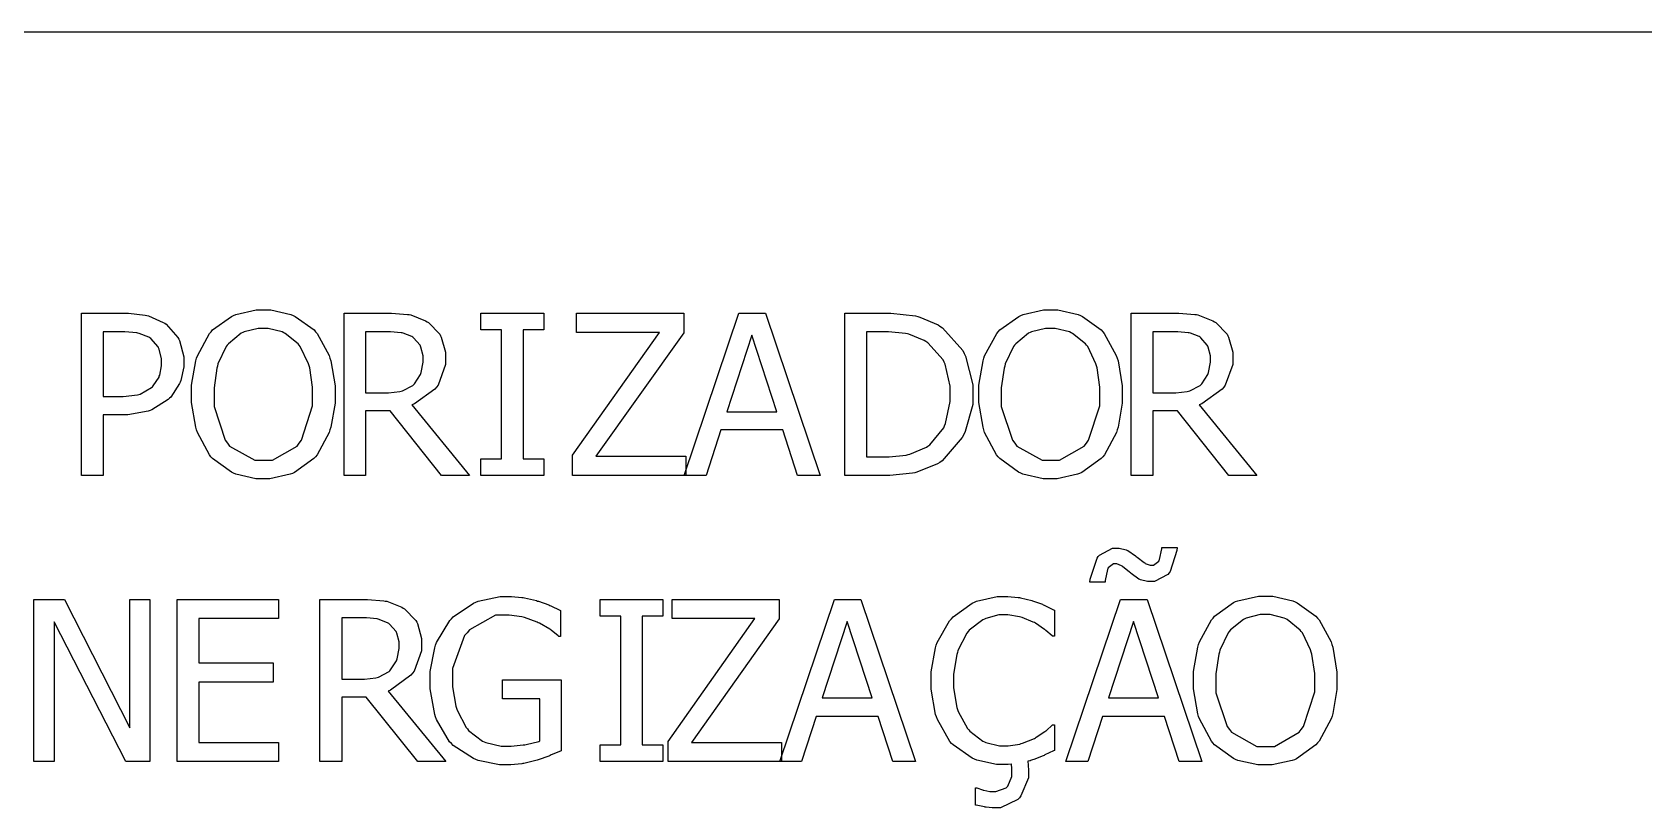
# Model space of a CAD drawing. Header units: millimetres. Extents: x 1974 to 2560, y 1429 to 1567.
# Drawn here: x 2496.822 to 2498.5, y 1522.699 to 1523.507 of the extents above; entities that cross this region are included whole.
import ezdxf

# ---------------------------------------------------------------- set-up
doc = ezdxf.new("R2010")
doc.units = ezdxf.units.MM
doc.layers.add('TEXTO', color=4, linetype='Continuous')

msp = doc.modelspace()

# ---------------------------------------------------------------- linework, layer by layer
at = {"layer": 'TEXTO', "color": 0}
for p, q in [((2507.7976, 1523.5065), (2478.9131, 1523.5065)), ((2496.8736, 1523.0451), (2496.8736, 1523.214)), ((2496.8736, 1523.214), (2496.9161, 1523.214)), ((2496.9161, 1523.214), (2496.9224, 1523.214)), ((2496.9224, 1523.214), (2496.9398, 1523.212)), ((2496.9398, 1523.212), (2496.9416, 1523.2115)), ((2496.9416, 1523.2115), (2496.9433, 1523.2111)), ((2496.9433, 1523.2111), (2496.9588, 1523.2044)), ((2496.9588, 1523.2044), (2496.9602, 1523.2035)), ((2497.01, 1523.1966), (2497.0297, 1523.2107)), ((2497.0297, 1523.2107), (2497.032, 1523.2117)), ((2497.032, 1523.2117), (2497.0342, 1523.2127)), ((2497.0342, 1523.2127), (2497.0556, 1523.2175)), ((2497.0556, 1523.2175), (2497.0628, 1523.2175)), ((2497.0628, 1523.2175), (2497.0706, 1523.2175)), ((2497.0706, 1523.2175), (2497.0916, 1523.2125)), ((2497.0916, 1523.2125), (2497.0939, 1523.2115)), ((2497.0939, 1523.2115), (2497.0961, 1523.2105)), ((2497.0961, 1523.2105), (2497.1157, 1523.1965)), ((2497.1469, 1523.0451), (2497.1469, 1523.214)), ((2497.1469, 1523.214), (2497.1904, 1523.214)), ((2497.1904, 1523.214), (2497.1965, 1523.214)), ((2497.1965, 1523.214), (2497.2131, 1523.2127)), ((2497.2131, 1523.2127), (2497.2148, 1523.2125)), ((2497.2148, 1523.2125), (2497.2164, 1523.2123)), ((2497.2164, 1523.2123), (2497.2318, 1523.2061)), ((2497.2318, 1523.2061), (2497.2335, 1523.2051)), ((2497.2335, 1523.2051), (2497.2349, 1523.2042)), ((2497.2893, 1523.1968), (2497.2893, 1523.214)), ((2497.2893, 1523.214), (2497.3549, 1523.214)), ((2497.3549, 1523.214), (2497.3549, 1523.1968)), ((2497.389, 1523.194), (2497.389, 1523.214)), ((2497.389, 1523.214), (2497.5006, 1523.214)), ((2497.5006, 1523.214), (2497.5006, 1523.1937)), ((2497.5011, 1523.0451), (2497.558, 1523.214)), ((2497.558, 1523.214), (2497.5857, 1523.214)), ((2497.5857, 1523.214), (2497.6427, 1523.0451)), ((2497.6683, 1523.0451), (2497.6683, 1523.214)), ((2497.6683, 1523.214), (2497.7068, 1523.214)), ((2497.7068, 1523.214), (2497.7161, 1523.214)), ((2497.7161, 1523.214), (2497.7419, 1523.2111)), ((2497.7419, 1523.2111), (2497.7442, 1523.2104)), ((2497.7442, 1523.2104), (2497.7464, 1523.2099)), ((2497.7464, 1523.2099), (2497.7656, 1523.2017)), ((2497.8296, 1523.1966), (2497.8493, 1523.2107)), ((2497.8493, 1523.2107), (2497.8516, 1523.2117)), ((2497.8516, 1523.2117), (2497.8538, 1523.2127)), ((2497.8538, 1523.2127), (2497.8752, 1523.2175)), ((2497.8752, 1523.2175), (2497.8823, 1523.2175)), ((2497.8823, 1523.2175), (2497.8901, 1523.2175)), ((2497.8901, 1523.2175), (2497.9111, 1523.2125)), ((2497.9111, 1523.2125), (2497.9135, 1523.2115)), ((2497.9135, 1523.2115), (2497.9157, 1523.2105)), ((2497.9157, 1523.2105), (2497.9352, 1523.1965)), ((2497.9665, 1523.0451), (2497.9665, 1523.214)), ((2497.9665, 1523.214), (2498.01, 1523.214)), ((2498.01, 1523.214), (2498.016, 1523.214)), ((2498.016, 1523.214), (2498.0327, 1523.2127)), ((2498.0327, 1523.2127), (2498.0344, 1523.2125)), ((2498.0344, 1523.2125), (2498.0359, 1523.2123)), ((2498.0359, 1523.2123), (2498.0515, 1523.2061)), ((2498.0515, 1523.2061), (2498.053, 1523.2051)), ((2498.053, 1523.2051), (2498.0545, 1523.2042)), ((2496.9146, 1523.1947), (2496.8961, 1523.1947)), ((2496.8961, 1523.1947), (2496.8961, 1523.1273)), ((2496.9187, 1523.1947), (2496.9146, 1523.1947)), ((2496.9312, 1523.1935), (2496.9187, 1523.1947)), ((2496.9323, 1523.1932), (2496.9312, 1523.1935)), ((2496.9335, 1523.193), (2496.9323, 1523.1932)), ((2496.9438, 1523.1889), (2496.9335, 1523.193)), ((2496.9447, 1523.1883), (2496.9438, 1523.1889)), ((2496.9457, 1523.1876), (2496.9447, 1523.1883)), ((2496.9533, 1523.1788), (2496.9457, 1523.1876)), ((2496.9602, 1523.2035), (2496.9616, 1523.2024)), ((2496.9616, 1523.2024), (2496.974, 1523.1888)), ((2496.974, 1523.1888), (2496.9749, 1523.1871)), ((2496.9943, 1523.1697), (2497.0068, 1523.1928)), ((2497.0068, 1523.1928), (2497.0085, 1523.1946)), ((2497.0085, 1523.1946), (2497.01, 1523.1966)), ((2497.04, 1523.1932), (2497.0266, 1523.1822)), ((2497.0416, 1523.194), (2497.04, 1523.1932)), ((2497.043, 1523.1947), (2497.0416, 1523.194)), ((2497.0575, 1523.1981), (2497.043, 1523.1947)), ((2497.063, 1523.1981), (2497.0575, 1523.1981)), ((2497.0678, 1523.1981), (2497.063, 1523.1981)), ((2497.0826, 1523.1945), (2497.0678, 1523.1981)), ((2497.0842, 1523.1937), (2497.0826, 1523.1945)), ((2497.0858, 1523.193), (2497.0842, 1523.1937)), ((2497.0991, 1523.1821), (2497.0858, 1523.193)), ((2497.1157, 1523.1965), (2497.1173, 1523.1946)), ((2497.1173, 1523.1946), (2497.1189, 1523.1928)), ((2497.1173, 1523.1946), (2497.1173, 1523.1946)), ((2497.1189, 1523.1928), (2497.1313, 1523.1699)), ((2497.1916, 1523.1947), (2497.1694, 1523.1947)), ((2497.1694, 1523.1947), (2497.1694, 1523.1309)), ((2497.1952, 1523.1947), (2497.1916, 1523.1947)), ((2497.2063, 1523.1937), (2497.1952, 1523.1947)), ((2497.2073, 1523.1935), (2497.2063, 1523.1937)), ((2497.2084, 1523.1932), (2497.2073, 1523.1935)), ((2497.2176, 1523.1896), (2497.2084, 1523.1932)), ((2497.2185, 1523.189), (2497.2176, 1523.1896)), ((2497.2194, 1523.1884), (2497.2185, 1523.189)), ((2497.2261, 1523.1806), (2497.2194, 1523.1884)), ((2497.2349, 1523.2042), (2497.2466, 1523.192)), ((2497.2466, 1523.192), (2497.2475, 1523.1904)), ((2497.2475, 1523.1904), (2497.2482, 1523.189)), ((2497.2482, 1523.189), (2497.2526, 1523.1735)), ((2497.3108, 1523.1968), (2497.2893, 1523.1968)), ((2497.3108, 1523.0624), (2497.3108, 1523.1968)), ((2497.3549, 1523.1968), (2497.3334, 1523.1968)), ((2497.3334, 1523.1968), (2497.3334, 1523.0624)), ((2497.3848, 1523.066), (2497.4753, 1523.194)), ((2497.4753, 1523.194), (2497.389, 1523.194)), ((2497.5006, 1523.1937), (2497.4091, 1523.0651)), ((2497.5713, 1523.1911), (2497.5453, 1523.1114)), ((2497.5974, 1523.1114), (2497.5713, 1523.1911)), ((2497.7079, 1523.1947), (2497.6909, 1523.1947)), ((2497.6909, 1523.1947), (2497.6909, 1523.0644)), ((2497.7139, 1523.1947), (2497.7079, 1523.1947)), ((2497.7316, 1523.1928), (2497.7139, 1523.1947)), ((2497.7334, 1523.1924), (2497.7316, 1523.1928)), ((2497.735, 1523.192), (2497.7334, 1523.1924)), ((2497.751, 1523.1855), (2497.735, 1523.192)), ((2497.7656, 1523.2017), (2497.7673, 1523.2006)), ((2497.7673, 1523.2006), (2497.77, 1523.1989)), ((2497.77, 1523.1989), (2497.791, 1523.175)), ((2497.8138, 1523.1697), (2497.8264, 1523.1928)), ((2497.8264, 1523.1928), (2497.828, 1523.1946)), ((2497.828, 1523.1946), (2497.8296, 1523.1966)), ((2497.8595, 1523.1932), (2497.8462, 1523.1822)), ((2497.8611, 1523.194), (2497.8595, 1523.1932)), ((2497.8626, 1523.1947), (2497.8611, 1523.194)), ((2497.8771, 1523.1981), (2497.8626, 1523.1947)), ((2497.8826, 1523.1981), (2497.8771, 1523.1981)), ((2497.8874, 1523.1981), (2497.8826, 1523.1981)), ((2497.9021, 1523.1945), (2497.8874, 1523.1981)), ((2497.9038, 1523.1937), (2497.9021, 1523.1945)), ((2497.9054, 1523.193), (2497.9038, 1523.1937)), ((2497.9188, 1523.1821), (2497.9054, 1523.193)), ((2497.9352, 1523.1965), (2497.9369, 1523.1946)), ((2497.9369, 1523.1946), (2497.9384, 1523.1928)), ((2497.9369, 1523.1946), (2497.9369, 1523.1946)), ((2497.9384, 1523.1928), (2497.9508, 1523.1699)), ((2498.0112, 1523.1947), (2497.989, 1523.1947)), ((2497.989, 1523.1947), (2497.989, 1523.1309)), ((2498.0148, 1523.1947), (2498.0112, 1523.1947)), ((2498.0258, 1523.1937), (2498.0148, 1523.1947)), ((2498.0269, 1523.1935), (2498.0258, 1523.1937)), ((2498.028, 1523.1932), (2498.0269, 1523.1935)), ((2498.0371, 1523.1896), (2498.028, 1523.1932)), ((2498.0381, 1523.189), (2498.0371, 1523.1896)), ((2498.0389, 1523.1884), (2498.0381, 1523.189)), ((2498.0456, 1523.1806), (2498.0389, 1523.1884)), ((2498.0545, 1523.2042), (2498.0662, 1523.192)), ((2498.0662, 1523.192), (2498.0671, 1523.1904)), ((2498.0671, 1523.1904), (2498.0678, 1523.189)), ((2498.0678, 1523.189), (2498.0722, 1523.1735)), ((2496.9538, 1523.1778), (2496.9533, 1523.1788)), ((2496.9543, 1523.1767), (2496.9538, 1523.1778)), ((2496.9569, 1523.1664), (2496.9543, 1523.1767)), ((2496.9749, 1523.1871), (2496.9757, 1523.1854)), ((2496.9757, 1523.1854), (2496.9802, 1523.1687)), ((2497.0242, 1523.1793), (2497.0157, 1523.1612)), ((2497.0254, 1523.1806), (2497.0242, 1523.1793)), ((2497.0266, 1523.1822), (2497.0254, 1523.1806)), ((2497.1003, 1523.1806), (2497.0991, 1523.1821)), ((2497.1014, 1523.1793), (2497.1003, 1523.1806)), ((2497.1099, 1523.1614), (2497.1014, 1523.1793)), ((2497.2265, 1523.1796), (2497.2261, 1523.1806)), ((2497.2269, 1523.1787), (2497.2265, 1523.1796)), ((2497.2292, 1523.1697), (2497.2269, 1523.1787)), ((2497.2526, 1523.1735), (2497.2526, 1523.1683)), ((2497.7525, 1523.1845), (2497.751, 1523.1855)), ((2497.7546, 1523.1832), (2497.7525, 1523.1845)), ((2497.7706, 1523.1654), (2497.7546, 1523.1832)), ((2497.791, 1523.175), (2497.7925, 1523.172)), ((2497.7925, 1523.172), (2497.794, 1523.1691)), ((2497.8438, 1523.1793), (2497.8353, 1523.1612)), ((2497.845, 1523.1806), (2497.8438, 1523.1793)), ((2497.8462, 1523.1822), (2497.845, 1523.1806)), ((2497.92, 1523.1806), (2497.9188, 1523.1821)), ((2497.9211, 1523.1793), (2497.92, 1523.1806)), ((2497.9295, 1523.1614), (2497.9211, 1523.1793)), ((2498.0461, 1523.1796), (2498.0456, 1523.1806)), ((2498.0465, 1523.1787), (2498.0461, 1523.1796)), ((2498.0488, 1523.1697), (2498.0465, 1523.1787)), ((2498.0722, 1523.1735), (2498.0722, 1523.1683)), ((2496.955, 1523.1495), (2496.9569, 1523.1593)), ((2496.9569, 1523.1625), (2496.9569, 1523.1664)), ((2496.9569, 1523.1593), (2496.9569, 1523.1625)), ((2496.9569, 1523.1625), (2496.9569, 1523.1625)), ((2496.9802, 1523.158), (2496.9769, 1523.144)), ((2496.9802, 1523.1687), (2496.9802, 1523.1631)), ((2496.9802, 1523.1631), (2496.9802, 1523.158)), ((2496.9802, 1523.1631), (2496.9802, 1523.1631)), ((2496.9882, 1523.1389), (2496.9926, 1523.1644)), ((2496.9926, 1523.1644), (2496.9934, 1523.167)), ((2496.9934, 1523.167), (2496.9943, 1523.1697)), ((2497.0144, 1523.1568), (2497.0116, 1523.1364)), ((2497.0152, 1523.159), (2497.0144, 1523.1568)), ((2497.0157, 1523.1612), (2497.0152, 1523.159)), ((2497.1106, 1523.1592), (2497.1099, 1523.1614)), ((2497.1112, 1523.1571), (2497.1106, 1523.1592)), ((2497.1142, 1523.137), (2497.1112, 1523.1571)), ((2497.1313, 1523.1699), (2497.1322, 1523.1671)), ((2497.1322, 1523.1671), (2497.1331, 1523.1644)), ((2497.1331, 1523.1644), (2497.1376, 1523.1383)), ((2497.2272, 1523.1522), (2497.2292, 1523.163)), ((2497.2292, 1523.1665), (2497.2292, 1523.1697)), ((2497.2292, 1523.163), (2497.2292, 1523.1665)), ((2497.2292, 1523.1665), (2497.2292, 1523.1665)), ((2497.2526, 1523.1604), (2497.2448, 1523.1392)), ((2497.2526, 1523.1683), (2497.2526, 1523.1604)), ((2497.7717, 1523.1631), (2497.7706, 1523.1654)), ((2497.7727, 1523.1609), (2497.7717, 1523.1631)), ((2497.7781, 1523.1381), (2497.7727, 1523.1609)), ((2497.794, 1523.1691), (2497.8015, 1523.1394)), ((2497.8078, 1523.1389), (2497.8122, 1523.1644)), ((2497.8122, 1523.1644), (2497.813, 1523.167)), ((2497.813, 1523.167), (2497.8138, 1523.1697)), ((2497.834, 1523.1568), (2497.8311, 1523.1364)), ((2497.8347, 1523.159), (2497.834, 1523.1568)), ((2497.8353, 1523.1612), (2497.8347, 1523.159)), ((2497.9301, 1523.1592), (2497.9295, 1523.1614)), ((2497.9308, 1523.1571), (2497.9301, 1523.1592)), ((2497.9338, 1523.137), (2497.9308, 1523.1571)), ((2497.9508, 1523.1699), (2497.9518, 1523.1671)), ((2497.9518, 1523.1671), (2497.9527, 1523.1644)), ((2497.9527, 1523.1644), (2497.9571, 1523.1383)), ((2498.0468, 1523.1522), (2498.0488, 1523.163)), ((2498.0488, 1523.1665), (2498.0488, 1523.1697)), ((2498.0488, 1523.163), (2498.0488, 1523.1665)), ((2498.0488, 1523.1665), (2498.0488, 1523.1665)), ((2498.0722, 1523.1604), (2498.0643, 1523.1392)), ((2498.0722, 1523.1683), (2498.0722, 1523.1604)), ((2496.9464, 1523.1365), (2496.9474, 1523.1373)), ((2496.9474, 1523.1373), (2496.9481, 1523.1383)), ((2496.9481, 1523.1383), (2496.9543, 1523.1475)), ((2496.9543, 1523.1475), (2496.9546, 1523.1484)), ((2496.9546, 1523.1484), (2496.955, 1523.1495)), ((2496.9757, 1523.1407), (2496.9666, 1523.1267)), ((2496.9764, 1523.1423), (2496.9757, 1523.1407)), ((2496.9769, 1523.144), (2496.9764, 1523.1423)), ((2496.9882, 1523.1295), (2496.9882, 1523.1389)), ((2497.1376, 1523.1383), (2497.1376, 1523.1295)), ((2497.2077, 1523.133), (2497.2187, 1523.1388)), ((2497.2187, 1523.1388), (2497.2197, 1523.1397)), ((2497.2197, 1523.1397), (2497.2204, 1523.1406)), ((2497.2204, 1523.1406), (2497.2264, 1523.15)), ((2497.2264, 1523.15), (2497.2268, 1523.1511)), ((2497.2268, 1523.1511), (2497.2272, 1523.1522)), ((2497.2448, 1523.1392), (2497.2432, 1523.1371)), ((2497.7781, 1523.1297), (2497.7781, 1523.1381)), ((2497.8015, 1523.1394), (2497.8015, 1523.1294)), ((2497.8078, 1523.1295), (2497.8078, 1523.1389)), ((2497.9571, 1523.1383), (2497.9571, 1523.1295)), ((2498.0273, 1523.133), (2498.0383, 1523.1388)), ((2498.0383, 1523.1388), (2498.0392, 1523.1397)), ((2498.0392, 1523.1397), (2498.04, 1523.1406)), ((2498.04, 1523.1406), (2498.046, 1523.15)), ((2498.046, 1523.15), (2498.0464, 1523.1511)), ((2498.0464, 1523.1511), (2498.0468, 1523.1522)), ((2498.0643, 1523.1392), (2498.0628, 1523.1371)), ((2496.8961, 1523.1273), (2496.9115, 1523.1273)), ((2496.9115, 1523.1273), (2496.9169, 1523.1273)), ((2496.9169, 1523.1273), (2496.9319, 1523.1291)), ((2496.9319, 1523.1291), (2496.9333, 1523.1294)), ((2496.9333, 1523.1294), (2496.9347, 1523.1298)), ((2496.9347, 1523.1298), (2496.9464, 1523.1365)), ((2496.964, 1523.1242), (2496.9469, 1523.1133)), ((2496.9654, 1523.1255), (2496.964, 1523.1242)), ((2496.9666, 1523.1267), (2496.9654, 1523.1255)), ((2496.9882, 1523.121), (2496.9882, 1523.1295)), ((2496.9926, 1523.0952), (2496.9882, 1523.121)), ((2497.0116, 1523.1364), (2497.0116, 1523.1295)), ((2497.0116, 1523.1295), (2497.0116, 1523.1168)), ((2497.1142, 1523.1295), (2497.1142, 1523.137)), ((2497.1142, 1523.1176), (2497.1142, 1523.1295)), ((2497.1142, 1523.1295), (2497.1142, 1523.1295)), ((2497.1376, 1523.1295), (2497.1376, 1523.1203)), ((2497.1694, 1523.1309), (2497.1891, 1523.1309)), ((2497.1891, 1523.1309), (2497.1933, 1523.1309)), ((2497.1933, 1523.1309), (2497.2051, 1523.1324)), ((2497.2051, 1523.1324), (2497.2064, 1523.1327)), ((2497.2064, 1523.1327), (2497.2077, 1523.133)), ((2497.2416, 1523.135), (2497.2202, 1523.1197)), ((2497.2432, 1523.1371), (2497.2416, 1523.135)), ((2497.7732, 1523.0991), (2497.7781, 1523.1221)), ((2497.7781, 1523.1221), (2497.7781, 1523.1297)), ((2497.7781, 1523.1297), (2497.7781, 1523.1297)), ((2497.8015, 1523.1294), (2497.8015, 1523.119)), ((2497.8015, 1523.1294), (2497.8015, 1523.1294)), ((2497.8078, 1523.121), (2497.8078, 1523.1295)), ((2497.8122, 1523.0952), (2497.8078, 1523.121)), ((2497.8311, 1523.1364), (2497.8311, 1523.1295)), ((2497.8311, 1523.1295), (2497.8311, 1523.1168)), ((2497.9338, 1523.1295), (2497.9338, 1523.137)), ((2497.9338, 1523.1176), (2497.9338, 1523.1295)), ((2497.9338, 1523.1295), (2497.9338, 1523.1295)), ((2497.9571, 1523.1295), (2497.9571, 1523.1203)), ((2497.989, 1523.1309), (2498.0086, 1523.1309)), ((2498.0086, 1523.1309), (2498.0129, 1523.1309)), ((2498.0129, 1523.1309), (2498.0247, 1523.1324)), ((2498.0247, 1523.1324), (2498.026, 1523.1327)), ((2498.026, 1523.1327), (2498.0273, 1523.133)), ((2498.0612, 1523.135), (2498.0398, 1523.1197)), ((2498.0628, 1523.1371), (2498.0612, 1523.135)), ((2496.9151, 1523.1081), (2496.8961, 1523.1081)), ((2496.8961, 1523.1081), (2496.8961, 1523.0451)), ((2496.922, 1523.1081), (2496.9151, 1523.1081)), ((2496.9429, 1523.1119), (2496.922, 1523.1081)), ((2496.945, 1523.1126), (2496.9429, 1523.1119)), ((2496.9469, 1523.1133), (2496.945, 1523.1126)), ((2497.0116, 1523.1168), (2497.0232, 1523.0817)), ((2497.1025, 1523.0817), (2497.1142, 1523.1176)), ((2497.1376, 1523.1203), (2497.1332, 1523.0952)), ((2497.195, 1523.1122), (2497.1694, 1523.1122)), ((2497.1694, 1523.1122), (2497.1694, 1523.0451)), ((2497.2485, 1523.0451), (2497.195, 1523.1122)), ((2497.2202, 1523.1197), (2497.2176, 1523.1186)), ((2497.2176, 1523.1186), (2497.2777, 1523.0451)), ((2497.2176, 1523.1186), (2497.2176, 1523.1186)), ((2497.5453, 1523.1114), (2497.5974, 1523.1114)), ((2497.5453, 1523.1114), (2497.5453, 1523.1114)), ((2497.8015, 1523.119), (2497.7936, 1523.0908)), ((2497.8311, 1523.1168), (2497.8428, 1523.0817)), ((2497.9221, 1523.0817), (2497.9338, 1523.1176)), ((2497.9571, 1523.1203), (2497.9528, 1523.0952)), ((2498.0146, 1523.1122), (2497.989, 1523.1122)), ((2497.989, 1523.1122), (2497.989, 1523.0451)), ((2498.0681, 1523.0451), (2498.0146, 1523.1122)), ((2498.0398, 1523.1197), (2498.0371, 1523.1186)), ((2498.0371, 1523.1186), (2498.0972, 1523.0451)), ((2498.0371, 1523.1186), (2498.0371, 1523.1186)), ((2496.9934, 1523.0924), (2496.9926, 1523.0952)), ((2496.9943, 1523.0896), (2496.9934, 1523.0924)), ((2497.0067, 1523.0665), (2496.9943, 1523.0896)), ((2497.1315, 1523.0898), (2497.1189, 1523.0665)), ((2497.1323, 1523.0924), (2497.1315, 1523.0898)), ((2497.1332, 1523.0952), (2497.1323, 1523.0924)), ((2497.5391, 1523.0924), (2497.5238, 1523.0451)), ((2497.6036, 1523.0924), (2497.5391, 1523.0924)), ((2497.619, 1523.0451), (2497.6036, 1523.0924)), ((2497.7566, 1523.077), (2497.7712, 1523.0947)), ((2497.7712, 1523.0947), (2497.7722, 1523.0968)), ((2497.7722, 1523.0968), (2497.7732, 1523.0991)), ((2497.7922, 1523.0877), (2497.7905, 1523.0846)), ((2497.7936, 1523.0908), (2497.7922, 1523.0877)), ((2497.813, 1523.0924), (2497.8122, 1523.0952)), ((2497.8138, 1523.0896), (2497.813, 1523.0924)), ((2497.8263, 1523.0665), (2497.8138, 1523.0896)), ((2497.951, 1523.0898), (2497.9385, 1523.0665)), ((2497.9519, 1523.0924), (2497.951, 1523.0898)), ((2497.9528, 1523.0952), (2497.9519, 1523.0924)), ((2497.0232, 1523.0817), (2497.0255, 1523.0786)), ((2497.0255, 1523.0786), (2497.0278, 1523.0757)), ((2497.0278, 1523.0757), (2497.0542, 1523.061)), ((2497.0723, 1523.061), (2497.098, 1523.0757)), ((2497.098, 1523.0757), (2497.1003, 1523.0786)), ((2497.1003, 1523.0786), (2497.1025, 1523.0817)), ((2497.736, 1523.0672), (2497.7532, 1523.0746)), ((2497.7532, 1523.0746), (2497.7547, 1523.0757)), ((2497.7547, 1523.0757), (2497.7566, 1523.077)), ((2497.7905, 1523.0846), (2497.7696, 1523.0603)), ((2497.8428, 1523.0817), (2497.8451, 1523.0786)), ((2497.8451, 1523.0786), (2497.8474, 1523.0757)), ((2497.8474, 1523.0757), (2497.8737, 1523.061)), ((2497.8918, 1523.061), (2497.9176, 1523.0757)), ((2497.9176, 1523.0757), (2497.9199, 1523.0786)), ((2497.9199, 1523.0786), (2497.9221, 1523.0817)), ((2497.0083, 1523.0646), (2497.0067, 1523.0665)), ((2497.01, 1523.0628), (2497.0083, 1523.0646)), ((2497.0296, 1523.0483), (2497.01, 1523.0628)), ((2497.0542, 1523.061), (2497.063, 1523.061)), ((2497.063, 1523.061), (2497.0723, 1523.061)), ((2497.1155, 1523.0627), (2497.0953, 1523.0482)), ((2497.1173, 1523.0646), (2497.1155, 1523.0627)), ((2497.1189, 1523.0665), (2497.1173, 1523.0646)), ((2497.2893, 1523.0451), (2497.2893, 1523.0624)), ((2497.2893, 1523.0624), (2497.3108, 1523.0624)), ((2497.3334, 1523.0624), (2497.3549, 1523.0624)), ((2497.3549, 1523.0624), (2497.3549, 1523.0451)), ((2497.3549, 1523.0624), (2497.3549, 1523.0624)), ((2497.3848, 1523.0451), (2497.3848, 1523.066)), ((2497.4091, 1523.0651), (2497.5028, 1523.0651)), ((2497.5028, 1523.0651), (2497.5028, 1523.0451)), ((2497.5028, 1523.0651), (2497.5028, 1523.0651)), ((2497.6909, 1523.0644), (2497.7079, 1523.0644)), ((2497.7079, 1523.0644), (2497.7144, 1523.0644)), ((2497.7144, 1523.0644), (2497.7322, 1523.0663)), ((2497.7322, 1523.0663), (2497.7341, 1523.0667)), ((2497.7341, 1523.0667), (2497.736, 1523.0672)), ((2497.7648, 1523.0573), (2497.7432, 1523.0483)), ((2497.767, 1523.0586), (2497.7648, 1523.0573)), ((2497.7696, 1523.0603), (2497.767, 1523.0586)), ((2497.8279, 1523.0646), (2497.8263, 1523.0665)), ((2497.8296, 1523.0628), (2497.8279, 1523.0646)), ((2497.8492, 1523.0483), (2497.8296, 1523.0628)), ((2497.8737, 1523.061), (2497.8826, 1523.061)), ((2497.8826, 1523.061), (2497.8918, 1523.061)), ((2497.9351, 1523.0627), (2497.9149, 1523.0482)), ((2497.9369, 1523.0646), (2497.9351, 1523.0627)), ((2497.9385, 1523.0665), (2497.9369, 1523.0646)), ((2496.8961, 1523.0451), (2496.8736, 1523.0451)), ((2497.0319, 1523.0474), (2497.0296, 1523.0483)), ((2497.0342, 1523.0465), (2497.0319, 1523.0474)), ((2497.055, 1523.0416), (2497.0342, 1523.0465)), ((2497.0628, 1523.0416), (2497.055, 1523.0416)), ((2497.0698, 1523.0416), (2497.0628, 1523.0416)), ((2497.0908, 1523.0464), (2497.0698, 1523.0416)), ((2497.0932, 1523.0472), (2497.0908, 1523.0464)), ((2497.0953, 1523.0482), (2497.0932, 1523.0472)), ((2497.1694, 1523.0451), (2497.1469, 1523.0451)), ((2497.2777, 1523.0451), (2497.2485, 1523.0451)), ((2497.3549, 1523.0451), (2497.2893, 1523.0451)), ((2497.5028, 1523.0451), (2497.3848, 1523.0451)), ((2497.5238, 1523.0451), (2497.5011, 1523.0451)), ((2497.5238, 1523.0451), (2497.5238, 1523.0451)), ((2497.6427, 1523.0451), (2497.619, 1523.0451)), ((2497.7073, 1523.0451), (2497.6683, 1523.0451)), ((2497.7151, 1523.0451), (2497.7073, 1523.0451)), ((2497.7388, 1523.0474), (2497.7151, 1523.0451)), ((2497.741, 1523.0478), (2497.7388, 1523.0474)), ((2497.7432, 1523.0483), (2497.741, 1523.0478)), ((2497.8515, 1523.0474), (2497.8492, 1523.0483)), ((2497.8537, 1523.0465), (2497.8515, 1523.0474)), ((2497.8746, 1523.0416), (2497.8537, 1523.0465)), ((2497.8823, 1523.0416), (2497.8746, 1523.0416)), ((2497.8893, 1523.0416), (2497.8823, 1523.0416)), ((2497.9104, 1523.0464), (2497.8893, 1523.0416)), ((2497.9127, 1523.0472), (2497.9104, 1523.0464)), ((2497.9149, 1523.0482), (2497.9127, 1523.0472)), ((2497.989, 1523.0451), (2497.9665, 1523.0451)), ((2498.0972, 1523.0451), (2498.0681, 1523.0451)), ((2497.9982, 1522.9686), (2497.9983, 1522.9699)), ((2497.9983, 1522.9699), (2498.0142, 1522.9699)), ((2497.9983, 1522.9699), (2497.9983, 1522.9699)), ((2498.0142, 1522.9699), (2498.014, 1522.967)), ((2497.9236, 1522.9371), (2497.9308, 1522.959)), ((2497.9308, 1522.959), (2497.9321, 1522.9605)), ((2497.9321, 1522.9605), (2497.9334, 1522.9621)), ((2497.9334, 1522.9621), (2497.9468, 1522.9694)), ((2497.948, 1522.953), (2497.9424, 1522.9487)), ((2497.9468, 1522.9694), (2497.9513, 1522.9694)), ((2497.9499, 1522.953), (2497.948, 1522.953)), ((2497.9514, 1522.953), (2497.9499, 1522.953)), ((2497.9513, 1522.9694), (2497.9539, 1522.9694)), ((2497.9563, 1522.951), (2497.9514, 1522.953)), ((2497.9539, 1522.9694), (2497.9611, 1522.9676)), ((2497.9611, 1522.9676), (2497.962, 1522.9672)), ((2497.962, 1522.9672), (2497.9628, 1522.9669)), ((2497.9628, 1522.9669), (2497.9708, 1522.9615)), ((2497.9708, 1522.9615), (2497.9717, 1522.9607)), ((2497.9717, 1522.9607), (2497.9725, 1522.96)), ((2497.9725, 1522.96), (2497.9798, 1522.9543)), ((2497.9798, 1522.9543), (2497.9805, 1522.9539)), ((2497.9805, 1522.9539), (2497.9811, 1522.9535)), ((2497.9811, 1522.9535), (2497.986, 1522.9516)), ((2497.9896, 1522.9516), (2497.9951, 1522.9559)), ((2497.9951, 1522.9559), (2497.9955, 1522.9567)), ((2497.9955, 1522.9567), (2497.9958, 1522.9576)), ((2497.9958, 1522.9576), (2497.9982, 1522.9686)), ((2498.014, 1522.967), (2498.0069, 1522.945)), ((2497.9235, 1522.9341), (2497.9236, 1522.9371)), ((2497.9417, 1522.9471), (2497.9394, 1522.9356)), ((2497.9421, 1522.9478), (2497.9417, 1522.9471)), ((2497.9424, 1522.9487), (2497.9421, 1522.9478)), ((2497.957, 1522.9505), (2497.9563, 1522.951)), ((2497.9575, 1522.9502), (2497.957, 1522.9505)), ((2497.9647, 1522.9442), (2497.9575, 1522.9502)), ((2497.9656, 1522.9435), (2497.9647, 1522.9442)), ((2497.9664, 1522.9428), (2497.9656, 1522.9435)), ((2497.9745, 1522.9371), (2497.9664, 1522.9428)), ((2497.9754, 1522.9368), (2497.9745, 1522.9371)), ((2497.9762, 1522.9364), (2497.9754, 1522.9368)), ((2497.9835, 1522.9346), (2497.9762, 1522.9364)), ((2497.986, 1522.9516), (2497.9877, 1522.9516)), ((2497.9877, 1522.9516), (2497.9896, 1522.9516)), ((2498.0045, 1522.942), (2497.9908, 1522.9346)), ((2498.0058, 1522.9435), (2498.0045, 1522.942)), ((2498.0069, 1522.945), (2498.0058, 1522.9435)), ((2497.9394, 1522.9341), (2497.9235, 1522.9341)), ((2497.9394, 1522.9356), (2497.9394, 1522.9341)), ((2497.9862, 1522.9346), (2497.9835, 1522.9346)), ((2497.9908, 1522.9346), (2497.9862, 1522.9346)), ((2498.0773, 1522.9146), (2498.0988, 1522.9195)), ((2498.0988, 1522.9195), (2498.106, 1522.9195)), ((2498.106, 1522.9195), (2498.1137, 1522.9195)), ((2498.1137, 1522.9195), (2498.1347, 1522.9145)), ((2496.824, 1522.7471), (2496.824, 1522.916)), ((2496.824, 1522.916), (2496.8558, 1522.916)), ((2496.8558, 1522.916), (2496.9238, 1522.7822)), ((2496.9238, 1522.7822), (2496.9238, 1522.916)), ((2496.9238, 1522.916), (2496.9448, 1522.916)), ((2496.9448, 1522.916), (2496.9448, 1522.7471)), ((2496.9448, 1522.916), (2496.9448, 1522.916)), ((2496.9731, 1522.7471), (2496.9731, 1522.916)), ((2496.9731, 1522.916), (2497.0787, 1522.916)), ((2497.0787, 1522.916), (2497.0787, 1522.896)), ((2497.1219, 1522.7471), (2497.1219, 1522.916)), ((2497.1219, 1522.916), (2497.1655, 1522.916)), ((2497.1655, 1522.916), (2497.1715, 1522.916)), ((2497.1715, 1522.916), (2497.1882, 1522.9146)), ((2497.1882, 1522.9146), (2497.1899, 1522.9143)), ((2497.1899, 1522.9143), (2497.1914, 1522.9141)), ((2497.1914, 1522.9141), (2497.2071, 1522.9079)), ((2497.2071, 1522.9079), (2497.2085, 1522.9069)), ((2497.2085, 1522.9069), (2497.2099, 1522.9061)), ((2497.2099, 1522.9061), (2497.2217, 1522.894)), ((2497.2604, 1522.8977), (2497.2816, 1522.912)), ((2497.2816, 1522.912), (2497.2842, 1522.913)), ((2497.2842, 1522.913), (2497.2865, 1522.914)), ((2497.2865, 1522.914), (2497.3095, 1522.919)), ((2497.3095, 1522.919), (2497.3172, 1522.919)), ((2497.3172, 1522.919), (2497.3213, 1522.919)), ((2497.3213, 1522.919), (2497.3321, 1522.9181)), ((2497.3321, 1522.9181), (2497.3334, 1522.9178)), ((2497.3334, 1522.9178), (2497.3347, 1522.9176)), ((2497.3347, 1522.9176), (2497.3472, 1522.9147)), ((2497.3472, 1522.9147), (2497.3485, 1522.9143)), ((2497.3485, 1522.9143), (2497.3493, 1522.9141)), ((2497.3493, 1522.9141), (2497.36, 1522.9102)), ((2497.36, 1522.9102), (2497.3611, 1522.9097)), ((2497.3611, 1522.9097), (2497.3622, 1522.9092)), ((2497.3622, 1522.9092), (2497.3716, 1522.9049)), ((2497.3716, 1522.9049), (2497.3724, 1522.9045)), ((2497.3724, 1522.9045), (2497.3724, 1522.8774)), ((2497.4134, 1522.8987), (2497.4134, 1522.916)), ((2497.4134, 1522.916), (2497.4789, 1522.916)), ((2497.4789, 1522.916), (2497.4789, 1522.8987)), ((2497.4884, 1522.896), (2497.4884, 1522.916)), ((2497.4884, 1522.916), (2497.6, 1522.916)), ((2497.6, 1522.916), (2497.6, 1522.8957)), ((2497.6005, 1522.7471), (2497.6575, 1522.916)), ((2497.6575, 1522.916), (2497.6851, 1522.916)), ((2497.6851, 1522.916), (2497.742, 1522.7471)), ((2497.7809, 1522.8977), (2497.8007, 1522.9121)), ((2497.8007, 1522.9121), (2497.8031, 1522.9131)), ((2497.8031, 1522.9131), (2497.8054, 1522.9141)), ((2497.8054, 1522.9141), (2497.8269, 1522.919)), ((2497.8269, 1522.919), (2497.8341, 1522.919)), ((2497.8341, 1522.919), (2497.8381, 1522.919)), ((2497.8381, 1522.919), (2497.8488, 1522.9181)), ((2497.8488, 1522.9181), (2497.85, 1522.9178)), ((2497.85, 1522.9178), (2497.8512, 1522.9176)), ((2497.8512, 1522.9176), (2497.8628, 1522.915)), ((2497.8628, 1522.915), (2497.8638, 1522.9146)), ((2497.8638, 1522.9146), (2497.8647, 1522.9143)), ((2497.8647, 1522.9143), (2497.874, 1522.9109)), ((2497.874, 1522.9109), (2497.8749, 1522.9104)), ((2497.8749, 1522.9104), (2497.8759, 1522.91)), ((2497.8759, 1522.91), (2497.8854, 1522.9053)), ((2497.8854, 1522.9053), (2497.8864, 1522.9047)), ((2497.8864, 1522.9047), (2497.8864, 1522.8776)), ((2497.8985, 1522.7471), (2497.9554, 1522.916)), ((2497.9554, 1522.916), (2497.983, 1522.916)), ((2497.983, 1522.916), (2498.04, 1522.7471)), ((2498.0532, 1522.8986), (2498.0728, 1522.9127)), ((2498.0728, 1522.9127), (2498.0751, 1522.9137)), ((2498.0751, 1522.9137), (2498.0773, 1522.9146)), ((2498.1347, 1522.9145), (2498.137, 1522.9135)), ((2498.137, 1522.9135), (2498.1392, 1522.9125)), ((2498.1392, 1522.9125), (2498.1587, 1522.8984)), ((2496.9197, 1522.7471), (2496.845, 1522.8927)), ((2496.845, 1522.8927), (2496.845, 1522.7471)), ((2497.0787, 1522.896), (2496.9956, 1522.896)), ((2496.9956, 1522.896), (2496.9956, 1522.8498)), ((2497.1667, 1522.8967), (2497.1445, 1522.8967)), ((2497.1445, 1522.8967), (2497.1445, 1522.8329)), ((2497.1702, 1522.8967), (2497.1667, 1522.8967)), ((2497.1813, 1522.8957), (2497.1702, 1522.8967)), ((2497.1824, 1522.8955), (2497.1813, 1522.8957)), ((2497.1835, 1522.8952), (2497.1824, 1522.8955)), ((2497.1927, 1522.8914), (2497.1835, 1522.8952)), ((2497.1935, 1522.8909), (2497.1927, 1522.8914)), ((2497.1944, 1522.8903), (2497.1935, 1522.8909)), ((2497.2011, 1522.8825), (2497.1944, 1522.8903)), ((2497.2217, 1522.894), (2497.2226, 1522.8924)), ((2497.2226, 1522.8924), (2497.2233, 1522.8909)), ((2497.2233, 1522.8909), (2497.2277, 1522.8753)), ((2497.2432, 1522.871), (2497.2569, 1522.894)), ((2497.2569, 1522.894), (2497.2587, 1522.8959)), ((2497.2587, 1522.8959), (2497.2604, 1522.8977)), ((2497.3046, 1522.8996), (2497.2775, 1522.8843)), ((2497.3144, 1522.8996), (2497.3046, 1522.8996)), ((2497.3188, 1522.8996), (2497.3144, 1522.8996)), ((2497.332, 1522.8977), (2497.3188, 1522.8996)), ((2497.3334, 1522.8974), (2497.332, 1522.8977)), ((2497.3349, 1522.897), (2497.3334, 1522.8974)), ((2497.348, 1522.8924), (2497.3349, 1522.897)), ((2497.3491, 1522.8917), (2497.348, 1522.8924)), ((2497.3505, 1522.8912), (2497.3491, 1522.8917)), ((2497.361, 1522.885), (2497.3505, 1522.8912)), ((2497.435, 1522.8987), (2497.4134, 1522.8987)), ((2497.435, 1522.7644), (2497.435, 1522.8987)), ((2497.4789, 1522.8987), (2497.4574, 1522.8987)), ((2497.4574, 1522.8987), (2497.4574, 1522.7644)), ((2497.4842, 1522.768), (2497.5746, 1522.896)), ((2497.5746, 1522.896), (2497.4884, 1522.896)), ((2497.6, 1522.8957), (2497.5086, 1522.7671)), ((2497.6708, 1522.8931), (2497.6447, 1522.8134)), ((2497.6968, 1522.8134), (2497.6708, 1522.8931)), ((2497.7644, 1522.871), (2497.7774, 1522.8938)), ((2497.7774, 1522.8938), (2497.7792, 1522.8958)), ((2497.7792, 1522.8958), (2497.7809, 1522.8977)), ((2497.8118, 1522.8948), (2497.7977, 1522.8839)), ((2497.8135, 1522.8955), (2497.8118, 1522.8948)), ((2497.815, 1522.8962), (2497.8135, 1522.8955)), ((2497.8287, 1522.8999), (2497.815, 1522.8962)), ((2497.8338, 1522.8999), (2497.8287, 1522.8999)), ((2497.8379, 1522.8999), (2497.8338, 1522.8999)), ((2497.8502, 1522.8979), (2497.8379, 1522.8999)), ((2497.8515, 1522.8976), (2497.8502, 1522.8979)), ((2497.8528, 1522.8973), (2497.8515, 1522.8976)), ((2497.8644, 1522.8924), (2497.8528, 1522.8973)), ((2497.8656, 1522.8919), (2497.8644, 1522.8924)), ((2497.8666, 1522.8912), (2497.8656, 1522.8919)), ((2497.8761, 1522.8848), (2497.8666, 1522.8912)), ((2497.9687, 1522.8931), (2497.9427, 1522.8134)), ((2497.9948, 1522.8134), (2497.9687, 1522.8931)), ((2498.0375, 1522.8717), (2498.05, 1522.8946)), ((2498.05, 1522.8946), (2498.0517, 1522.8966)), ((2498.0517, 1522.8966), (2498.0532, 1522.8986)), ((2498.0832, 1522.8951), (2498.0697, 1522.8842)), ((2498.0847, 1522.8958), (2498.0832, 1522.8951)), ((2498.0862, 1522.8966), (2498.0847, 1522.8958)), ((2498.1007, 1522.9001), (2498.0862, 1522.8966)), ((2498.1061, 1522.9001), (2498.1007, 1522.9001)), ((2498.1109, 1522.9001), (2498.1061, 1522.9001)), ((2498.1256, 1522.8965), (2498.1109, 1522.9001)), ((2498.1273, 1522.8957), (2498.1256, 1522.8965)), ((2498.1289, 1522.895), (2498.1273, 1522.8957)), ((2498.1423, 1522.884), (2498.1289, 1522.895)), ((2498.1587, 1522.8984), (2498.1604, 1522.8966)), ((2498.1604, 1522.8966), (2498.162, 1522.8948)), ((2498.1604, 1522.8966), (2498.1604, 1522.8966)), ((2498.162, 1522.8948), (2498.1744, 1522.8719)), ((2497.2016, 1522.8815), (2497.2011, 1522.8825)), ((2497.202, 1522.8807), (2497.2016, 1522.8815)), ((2497.2042, 1522.8717), (2497.202, 1522.8807)), ((2497.2042, 1522.8685), (2497.2042, 1522.8717)), ((2497.2277, 1522.8753), (2497.2277, 1522.8701)), ((2497.2277, 1522.8701), (2497.2277, 1522.8624)), ((2497.2423, 1522.8683), (2497.2432, 1522.871)), ((2497.2725, 1522.8783), (2497.26, 1522.8439)), ((2497.2751, 1522.8812), (2497.2725, 1522.8783)), ((2497.2775, 1522.8843), (2497.2751, 1522.8812)), ((2497.3618, 1522.8845), (2497.361, 1522.885)), ((2497.3624, 1522.884), (2497.3618, 1522.8845)), ((2497.3698, 1522.8781), (2497.3624, 1522.884)), ((2497.3705, 1522.8774), (2497.3698, 1522.8781)), ((2497.3724, 1522.8774), (2497.3705, 1522.8774)), ((2497.7635, 1522.8684), (2497.7644, 1522.871)), ((2497.7953, 1522.881), (2497.786, 1522.8629)), ((2497.7966, 1522.8824), (2497.7953, 1522.881)), ((2497.7977, 1522.8839), (2497.7966, 1522.8824)), ((2497.8769, 1522.8842), (2497.8761, 1522.8848)), ((2497.8776, 1522.8836), (2497.8769, 1522.8842)), ((2497.884, 1522.8781), (2497.8776, 1522.8836)), ((2497.8845, 1522.8776), (2497.884, 1522.8781)), ((2497.8864, 1522.8776), (2497.8845, 1522.8776)), ((2498.0357, 1522.8663), (2498.0366, 1522.8689)), ((2498.0366, 1522.8689), (2498.0375, 1522.8717)), ((2498.0674, 1522.8812), (2498.0588, 1522.8632)), ((2498.0685, 1522.8826), (2498.0674, 1522.8812)), ((2498.0697, 1522.8842), (2498.0685, 1522.8826)), ((2498.1435, 1522.8826), (2498.1423, 1522.884)), ((2498.1446, 1522.8812), (2498.1435, 1522.8826)), ((2498.153, 1522.8634), (2498.1446, 1522.8812)), ((2498.1744, 1522.8719), (2498.1754, 1522.8691)), ((2498.1754, 1522.8691), (2498.1763, 1522.8663)), ((2497.2015, 1522.8519), (2497.2019, 1522.853)), ((2497.2019, 1522.853), (2497.2023, 1522.8542)), ((2497.2023, 1522.8542), (2497.2042, 1522.865)), ((2497.2042, 1522.865), (2497.2042, 1522.8685)), ((2497.2042, 1522.8685), (2497.2042, 1522.8685)), ((2497.2277, 1522.8624), (2497.2199, 1522.8412)), ((2497.2366, 1522.8409), (2497.2413, 1522.8656)), ((2497.2413, 1522.8656), (2497.2423, 1522.8683)), ((2497.7581, 1522.8407), (2497.7625, 1522.8657)), ((2497.7625, 1522.8657), (2497.7635, 1522.8684)), ((2497.7848, 1522.8586), (2497.7815, 1522.8382)), ((2497.7854, 1522.8607), (2497.7848, 1522.8586)), ((2497.786, 1522.8629), (2497.7854, 1522.8607)), ((2498.0314, 1522.8409), (2498.0357, 1522.8663)), ((2498.0576, 1522.8588), (2498.0546, 1522.8384)), ((2498.0583, 1522.861), (2498.0576, 1522.8588)), ((2498.0588, 1522.8632), (2498.0583, 1522.861)), ((2498.1537, 1522.8612), (2498.153, 1522.8634)), ((2498.1543, 1522.8591), (2498.1537, 1522.8612)), ((2498.1574, 1522.8389), (2498.1543, 1522.8591)), ((2498.1763, 1522.8663), (2498.1806, 1522.8402)), ((2496.9956, 1522.8498), (2497.073, 1522.8498)), ((2497.073, 1522.8498), (2497.073, 1522.8298)), ((2497.1828, 1522.8349), (2497.1938, 1522.8408)), ((2497.1938, 1522.8408), (2497.1947, 1522.8417)), ((2497.1947, 1522.8417), (2497.1954, 1522.8426)), ((2497.2166, 1522.837), (2497.1953, 1522.8216)), ((2497.1954, 1522.8426), (2497.2015, 1522.8519)), ((2497.2183, 1522.8391), (2497.2166, 1522.837)), ((2497.2199, 1522.8412), (2497.2183, 1522.8391)), ((2497.2366, 1522.8317), (2497.2366, 1522.8409)), ((2497.26, 1522.8439), (2497.26, 1522.8324)), ((2497.7581, 1522.8314), (2497.7581, 1522.8407)), ((2497.7815, 1522.8382), (2497.7815, 1522.8314)), ((2498.0314, 1522.8315), (2498.0314, 1522.8409)), ((2498.0546, 1522.8384), (2498.0546, 1522.8315)), ((2498.1574, 1522.8315), (2498.1574, 1522.8389)), ((2498.1806, 1522.8402), (2498.1806, 1522.8315)), ((2497.073, 1522.8298), (2496.9956, 1522.8298)), ((2496.9956, 1522.8298), (2496.9956, 1522.7671)), ((2497.1445, 1522.8329), (2497.1642, 1522.8329)), ((2497.1642, 1522.8329), (2497.1684, 1522.8329)), ((2497.1684, 1522.8329), (2497.1802, 1522.8344)), ((2497.1802, 1522.8344), (2497.1815, 1522.8346)), ((2497.1815, 1522.8346), (2497.1828, 1522.8349)), ((2497.1953, 1522.8216), (2497.1927, 1522.8205)), ((2497.1927, 1522.8205), (2497.2528, 1522.7471)), ((2497.1927, 1522.8205), (2497.1927, 1522.8205)), ((2497.2366, 1522.8229), (2497.2366, 1522.8317)), ((2497.2413, 1522.7963), (2497.2366, 1522.8229)), ((2497.26, 1522.8324), (2497.26, 1522.825)), ((2497.26, 1522.825), (2497.2633, 1522.8048)), ((2497.3118, 1522.8123), (2497.3118, 1522.8321)), ((2497.3118, 1522.8321), (2497.373, 1522.8321)), ((2497.373, 1522.8321), (2497.373, 1522.7583)), ((2497.7581, 1522.8227), (2497.7581, 1522.8314)), ((2497.7627, 1522.7963), (2497.7581, 1522.8227)), ((2497.7815, 1522.8314), (2497.7815, 1522.8239)), ((2497.7815, 1522.8239), (2497.785, 1522.8035)), ((2498.0314, 1522.8229), (2498.0314, 1522.8315)), ((2498.0357, 1522.797), (2498.0314, 1522.8229)), ((2498.0546, 1522.8315), (2498.0546, 1522.8188)), ((2498.0546, 1522.8188), (2498.0663, 1522.7836)), ((2498.1457, 1522.7836), (2498.1574, 1522.8196)), ((2498.1574, 1522.8196), (2498.1574, 1522.8315)), ((2498.1574, 1522.8315), (2498.1574, 1522.8315)), ((2498.1806, 1522.8222), (2498.1764, 1522.7972)), ((2498.1806, 1522.8315), (2498.1806, 1522.8222)), ((2497.1701, 1522.8142), (2497.1445, 1522.8142)), ((2497.1445, 1522.8142), (2497.1445, 1522.7471)), ((2497.2236, 1522.7471), (2497.1701, 1522.8142)), ((2497.2633, 1522.8048), (2497.2639, 1522.8027)), ((2497.2639, 1522.8027), (2497.2646, 1522.8006)), ((2497.3508, 1522.8123), (2497.3118, 1522.8123)), ((2497.3508, 1522.7686), (2497.3508, 1522.8123)), ((2497.6447, 1522.8134), (2497.6968, 1522.8134)), ((2497.6447, 1522.8134), (2497.6447, 1522.8134)), ((2497.785, 1522.8035), (2497.7856, 1522.8014)), ((2497.9427, 1522.8134), (2497.9948, 1522.8134)), ((2497.9427, 1522.8134), (2497.9427, 1522.8134)), ((2497.2423, 1522.7936), (2497.2413, 1522.7963)), ((2497.2431, 1522.7908), (2497.2423, 1522.7936)), ((2497.2568, 1522.7677), (2497.2431, 1522.7908)), ((2497.2646, 1522.8006), (2497.2742, 1522.7826)), ((2497.6385, 1522.7942), (2497.6232, 1522.7471)), ((2497.7031, 1522.7942), (2497.6385, 1522.7942)), ((2497.7184, 1522.7471), (2497.7031, 1522.7942)), ((2497.7637, 1522.7936), (2497.7627, 1522.7963)), ((2497.7646, 1522.7908), (2497.7637, 1522.7936)), ((2497.7776, 1522.768), (2497.7646, 1522.7908)), ((2497.7856, 1522.8014), (2497.7863, 1522.7994)), ((2497.7863, 1522.7994), (2497.7959, 1522.7817)), ((2497.8841, 1522.7849), (2497.8846, 1522.7853)), ((2497.8846, 1522.7853), (2497.8864, 1522.7853)), ((2497.8864, 1522.7853), (2497.8864, 1522.7585)), ((2497.9365, 1522.7942), (2497.9211, 1522.7471)), ((2498.001, 1522.7942), (2497.9365, 1522.7942)), ((2498.0163, 1522.7471), (2498.001, 1522.7942)), ((2498.0365, 1522.7942), (2498.0357, 1522.797)), ((2498.0374, 1522.7915), (2498.0365, 1522.7942)), ((2498.0499, 1522.7685), (2498.0374, 1522.7915)), ((2498.1746, 1522.7916), (2498.162, 1522.7685)), ((2498.1755, 1522.7944), (2498.1746, 1522.7916)), ((2498.1764, 1522.7972), (2498.1755, 1522.7944)), ((2497.2742, 1522.7826), (2497.2754, 1522.7811)), ((2497.2754, 1522.7811), (2497.2766, 1522.7796)), ((2497.2766, 1522.7796), (2497.2911, 1522.7685)), ((2497.2911, 1522.7685), (2497.2929, 1522.7677)), ((2497.3365, 1522.7649), (2497.3498, 1522.7682)), ((2497.3498, 1522.7682), (2497.3508, 1522.7686)), ((2497.7959, 1522.7817), (2497.7972, 1522.7803)), ((2497.7972, 1522.7803), (2497.7984, 1522.7789)), ((2497.7984, 1522.7789), (2497.812, 1522.7685)), ((2497.812, 1522.7685), (2497.8136, 1522.7677)), ((2497.8533, 1522.7662), (2497.8656, 1522.7713)), ((2497.8656, 1522.7713), (2497.8666, 1522.7718)), ((2497.8666, 1522.7718), (2497.8676, 1522.7724)), ((2497.8676, 1522.7724), (2497.8766, 1522.7784)), ((2497.8766, 1522.7784), (2497.8774, 1522.779)), ((2497.8774, 1522.779), (2497.8782, 1522.7796)), ((2497.8782, 1522.7796), (2497.8841, 1522.7849)), ((2498.0515, 1522.7666), (2498.0499, 1522.7685)), ((2498.0663, 1522.7836), (2498.0686, 1522.7806)), ((2498.0686, 1522.7806), (2498.0709, 1522.7776)), ((2498.0709, 1522.7776), (2498.0972, 1522.7629)), ((2498.1154, 1522.7629), (2498.1411, 1522.7776)), ((2498.1411, 1522.7776), (2498.1434, 1522.7806)), ((2498.1434, 1522.7806), (2498.1457, 1522.7836)), ((2498.162, 1522.7685), (2498.1604, 1522.7666)), ((2496.9956, 1522.7671), (2497.0787, 1522.7671)), ((2497.0787, 1522.7671), (2497.0787, 1522.7471)), ((2497.2587, 1522.7658), (2497.2568, 1522.7677)), ((2497.2604, 1522.7639), (2497.2587, 1522.7658)), ((2497.2816, 1522.7502), (2497.2604, 1522.7639)), ((2497.2929, 1522.7677), (2497.2946, 1522.7671)), ((2497.2946, 1522.7671), (2497.3106, 1522.7632)), ((2497.3106, 1522.7632), (2497.316, 1522.7632)), ((2497.316, 1522.7632), (2497.3208, 1522.7632)), ((2497.3208, 1522.7632), (2497.3334, 1522.7644)), ((2497.3334, 1522.7644), (2497.335, 1522.7646)), ((2497.335, 1522.7646), (2497.3365, 1522.7649)), ((2497.3603, 1522.7529), (2497.3491, 1522.749)), ((2497.3616, 1522.7534), (2497.3603, 1522.7529)), ((2497.3627, 1522.754), (2497.3616, 1522.7534)), ((2497.3723, 1522.758), (2497.3627, 1522.754)), ((2497.373, 1522.7583), (2497.3723, 1522.758)), ((2497.4134, 1522.7471), (2497.4134, 1522.7644)), ((2497.4134, 1522.7644), (2497.435, 1522.7644)), ((2497.4574, 1522.7644), (2497.4789, 1522.7644)), ((2497.4789, 1522.7644), (2497.4789, 1522.7471)), ((2497.4789, 1522.7644), (2497.4789, 1522.7644)), ((2497.4842, 1522.7471), (2497.4842, 1522.768)), ((2497.5086, 1522.7671), (2497.6023, 1522.7671)), ((2497.6023, 1522.7671), (2497.6023, 1522.7471)), ((2497.6023, 1522.7671), (2497.6023, 1522.7671)), ((2497.7793, 1522.7661), (2497.7776, 1522.768)), ((2497.781, 1522.7644), (2497.7793, 1522.7661)), ((2497.801, 1522.7506), (2497.781, 1522.7644)), ((2497.8136, 1522.7677), (2497.8152, 1522.767)), ((2497.8152, 1522.767), (2497.8292, 1522.7634)), ((2497.8292, 1522.7634), (2497.8338, 1522.7634)), ((2497.8338, 1522.7634), (2497.8383, 1522.7634)), ((2497.8383, 1522.7634), (2497.8504, 1522.7654)), ((2497.8504, 1522.7654), (2497.8519, 1522.7658)), ((2497.8519, 1522.7658), (2497.8533, 1522.7662)), ((2497.8749, 1522.7531), (2497.865, 1522.7493)), ((2497.8757, 1522.7535), (2497.8749, 1522.7531)), ((2497.8765, 1522.754), (2497.8757, 1522.7535)), ((2497.8854, 1522.7582), (2497.8765, 1522.754)), ((2497.8864, 1522.7585), (2497.8854, 1522.7582)), ((2498.0531, 1522.7647), (2498.0515, 1522.7666)), ((2498.0728, 1522.7503), (2498.0531, 1522.7647)), ((2498.0972, 1522.7629), (2498.1061, 1522.7629)), ((2498.1061, 1522.7629), (2498.1154, 1522.7629)), ((2498.1587, 1522.7647), (2498.1386, 1522.7501)), ((2498.1604, 1522.7666), (2498.1587, 1522.7647)), ((2496.845, 1522.7471), (2496.824, 1522.7471)), ((2496.9448, 1522.7471), (2496.9197, 1522.7471)), ((2497.0787, 1522.7471), (2496.9731, 1522.7471)), ((2497.0787, 1522.7471), (2497.0787, 1522.7471)), ((2497.1445, 1522.7471), (2497.1219, 1522.7471)), ((2497.2528, 1522.7471), (2497.2236, 1522.7471)), ((2497.2842, 1522.7492), (2497.2816, 1522.7502)), ((2497.2865, 1522.7484), (2497.2842, 1522.7492)), ((2497.3087, 1522.7438), (2497.2865, 1522.7484)), ((2497.317, 1522.7438), (2497.3087, 1522.7438)), ((2497.3206, 1522.7438), (2497.317, 1522.7438)), ((2497.317, 1522.7438), (2497.317, 1522.7438)), ((2497.332, 1522.7449), (2497.3206, 1522.7438)), ((2497.3331, 1522.7451), (2497.332, 1522.7449)), ((2497.3342, 1522.7452), (2497.3331, 1522.7451)), ((2497.3466, 1522.7484), (2497.3342, 1522.7452)), ((2497.3481, 1522.7487), (2497.3466, 1522.7484)), ((2497.3491, 1522.749), (2497.3481, 1522.7487)), ((2497.4789, 1522.7471), (2497.4134, 1522.7471)), ((2497.6023, 1522.7471), (2497.4842, 1522.7471)), ((2497.6232, 1522.7471), (2497.6005, 1522.7471)), ((2497.6232, 1522.7471), (2497.6232, 1522.7471)), ((2497.742, 1522.7471), (2497.7184, 1522.7471)), ((2497.8033, 1522.7496), (2497.801, 1522.7506)), ((2497.8056, 1522.7487), (2497.8033, 1522.7496)), ((2497.8261, 1522.744), (2497.8056, 1522.7487)), ((2497.8338, 1522.744), (2497.8261, 1522.744)), ((2497.8345, 1522.744), (2497.8338, 1522.744)), ((2497.8338, 1522.744), (2497.8338, 1522.744)), ((2497.8369, 1522.7441), (2497.8345, 1522.744)), ((2497.8381, 1522.7441), (2497.8369, 1522.7441)), ((2497.8383, 1522.7442), (2497.8381, 1522.7441)), ((2497.8414, 1522.7444), (2497.8383, 1522.7442)), ((2497.8418, 1522.7444), (2497.8414, 1522.7444)), ((2497.8418, 1522.7439), (2497.8418, 1522.7444)), ((2497.842, 1522.7406), (2497.8418, 1522.7439)), ((2497.842, 1522.7392), (2497.842, 1522.7406)), ((2497.842, 1522.7385), (2497.842, 1522.7392)), ((2497.8421, 1522.7361), (2497.842, 1522.7385)), ((2497.8421, 1522.7349), (2497.8421, 1522.7361)), ((2497.8421, 1522.7316), (2497.8421, 1522.7349)), ((2497.859, 1522.7475), (2497.8589, 1522.7474)), ((2497.8589, 1522.7474), (2497.8589, 1522.7474)), ((2497.8589, 1522.7474), (2497.859, 1522.7435)), ((2497.8609, 1522.748), (2497.859, 1522.7475)), ((2497.859, 1522.7435), (2497.8592, 1522.743)), ((2497.8592, 1522.743), (2497.8592, 1522.7426)), ((2497.8592, 1522.7426), (2497.8594, 1522.7385)), ((2497.8594, 1522.7385), (2497.8594, 1522.737)), ((2497.8594, 1522.737), (2497.8594, 1522.7302)), ((2497.8612, 1522.748), (2497.8609, 1522.748)), ((2497.8615, 1522.7482), (2497.8612, 1522.748)), ((2497.8636, 1522.749), (2497.8615, 1522.7482)), ((2497.8638, 1522.749), (2497.8636, 1522.749)), ((2497.865, 1522.7493), (2497.8638, 1522.749)), ((2497.9211, 1522.7471), (2497.8985, 1522.7471)), ((2497.9211, 1522.7471), (2497.9211, 1522.7471)), ((2498.04, 1522.7471), (2498.0163, 1522.7471)), ((2498.0751, 1522.7493), (2498.0728, 1522.7503)), ((2498.0773, 1522.7484), (2498.0751, 1522.7493)), ((2498.0982, 1522.7436), (2498.0773, 1522.7484)), ((2498.106, 1522.7436), (2498.0982, 1522.7436)), ((2498.113, 1522.7436), (2498.106, 1522.7436)), ((2498.134, 1522.7482), (2498.113, 1522.7436)), ((2498.1363, 1522.7491), (2498.134, 1522.7482)), ((2498.1386, 1522.7501), (2498.1363, 1522.7491)), ((2497.8043, 1522.7018), (2497.8043, 1522.7199)), ((2497.8043, 1522.7199), (2497.8053, 1522.7199)), ((2497.8053, 1522.7199), (2497.8057, 1522.7197)), ((2497.8057, 1522.7197), (2497.8117, 1522.7177)), ((2497.8253, 1522.7161), (2497.8362, 1522.7199)), ((2497.8362, 1522.7199), (2497.837, 1522.7206)), ((2497.837, 1522.7206), (2497.8378, 1522.7214)), ((2497.8378, 1522.7214), (2497.8421, 1522.7316)), ((2497.8594, 1522.7302), (2497.8516, 1522.7113)), ((2497.805, 1522.7016), (2497.8043, 1522.7018)), ((2497.8135, 1522.7), (2497.805, 1522.7016)), ((2497.8117, 1522.7177), (2497.8124, 1522.7174)), ((2497.8124, 1522.7174), (2497.8131, 1522.7172)), ((2497.8131, 1522.7172), (2497.8193, 1522.7161)), ((2497.8193, 1522.7161), (2497.8214, 1522.7161)), ((2497.8214, 1522.7161), (2497.8253, 1522.7161)), ((2497.8485, 1522.7078), (2497.8304, 1522.699)), ((2497.8502, 1522.7095), (2497.8485, 1522.7078)), ((2497.8516, 1522.7113), (2497.8502, 1522.7095)), ((2497.8144, 1522.6997), (2497.8135, 1522.7)), ((2497.8153, 1522.6997), (2497.8144, 1522.6997)), ((2497.8218, 1522.699), (2497.8153, 1522.6997)), ((2497.8243, 1522.699), (2497.8218, 1522.699)), ((2497.8304, 1522.699), (2497.8243, 1522.699))]:
    msp.add_line(p, q, dxfattribs=at)

doc.saveas('drawing.dxf')
